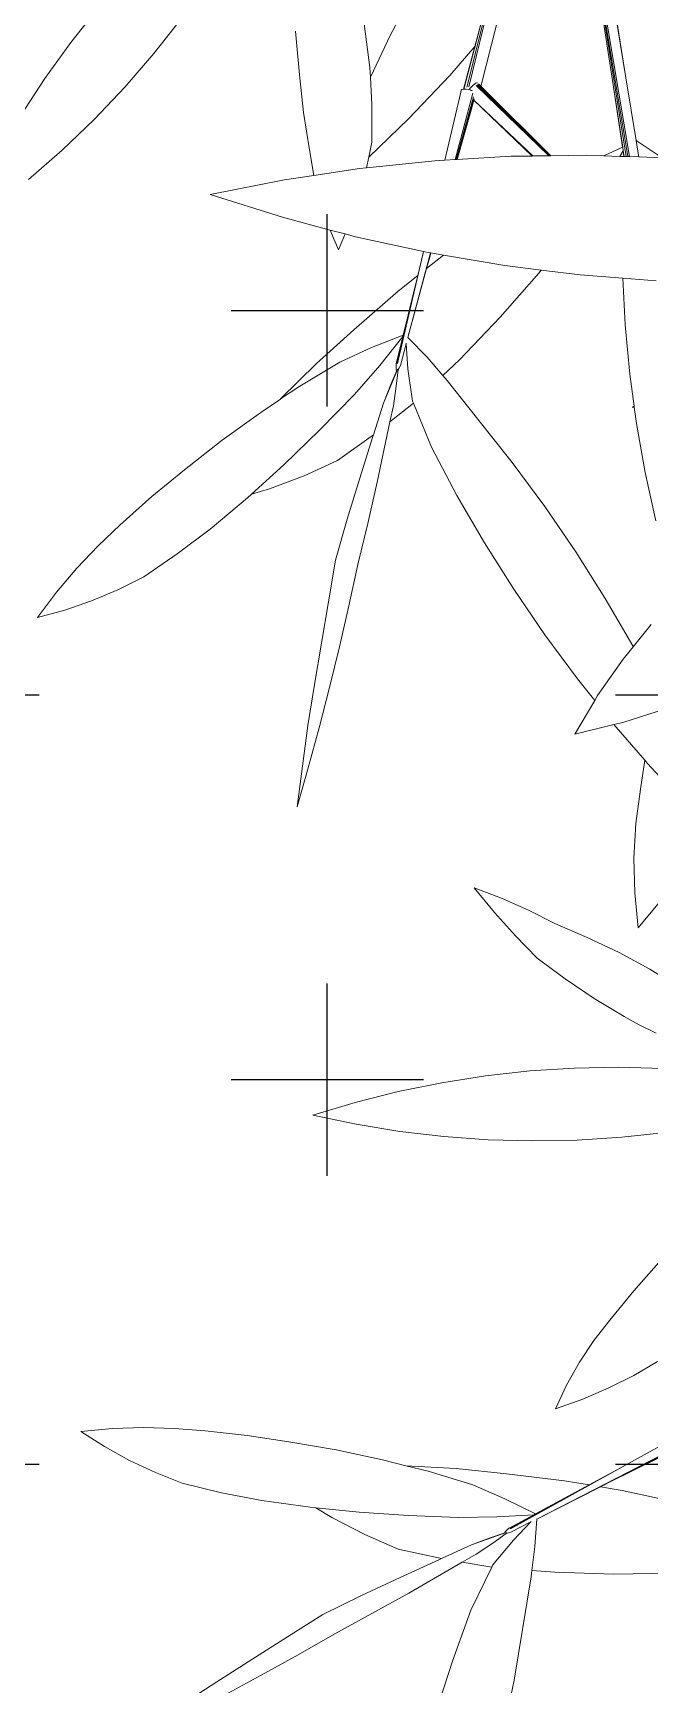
# Model space of a CAD drawing. Header units: millimetres. Extents: x 18 to 174501, y 22 to 24571.
# Drawn here: x 19248.5 to 19409, y 21742.7 to 22172.2 of the extents above; entities that cross this region are included whole.
import ezdxf

# ---------------------------------------------------------------- set-up
doc = ezdxf.new("R2010")
doc.units = ezdxf.units.MM
doc.header["$MEASUREMENT"] = 0
doc.layers.add('Edges', color=7, linetype='Continuous', lineweight=18)
doc.layers.add('tampak', color=7, linetype='Continuous')

# ---------------------------------------------------------------- blocks, each defined once
blk = doc.blocks.new('OUTDOOR')
at = {"layer": 'tampak', "transparency": 33554687}
h = blk.add_hatch(dxfattribs=at)
h.set_pattern_fill('CROSS', scale=400)
h.paths.add_polyline_path([(1833117.56, 62258.33), (1829017.56, 62258.33), (1829017.56, 55399.79), (1833117.56, 55399.79)])
blk = doc.blocks.new('BAMBOOPLAN')
at = {"layer": 'Edges'}
for p, q in [((-1.1055, 0.7278), (-1.3253, -0.179)), ((-1.1223, 0.6616), (-1.3326, -0.1804)), ((-0.7911, -0.1557), (-0.8772, 0.4078)), ((-0.8754, 0.4056), (-0.7403, -0.4377)), ((-0.8735, 0.4032), (-0.7345, -0.4379)), ((-0.8697, 0.3985), (-0.7278, -0.4381)), ((-0.7416, -0.1448), (-0.8197, 0.3366)), ((-0.7416, -0.1448), (-0.8172, 0.3335)), ((-1.6169, 0.0144), (-1.5136, 0.2091)), ((-2.8053, -0.0138), (-2.7025, 0.1159)), ((-2.4964, -0.055), (-2.3936, 0.0748)), ((-1.3437, -0.1872), (-1.2772, 0.0679)), ((-1.3032, -0.0292), (-1.2772, 0.0679)), ((-1.9554, -0.1341), (-1.9703, 0.0283)), ((-1.6931, -0.107), (-1.7153, 0.0555)), ((-1.6913, -0.1425), (-1.6169, 0.0144)), ((-1.2804, -0.1768), (-1.221, 0.0562)), ((-2.902, -0.1481), (-2.8053, -0.0138)), ((-2.6049, -0.18), (-2.4964, -0.055)), ((-1.3966, -0.1368), (-1.3032, -0.0292)), ((-1.3455, -0.1874), (-1.3032, -0.0292)), ((-1.6913, -0.1425), (-1.6931, -0.107)), ((-2.9924, -0.2865), (-2.902, -0.1481)), ((-2.7189, -0.2999), (-2.6049, -0.18)), ((-1.9405, -0.274), (-1.9554, -0.1341)), ((-1.6861, -0.2457), (-1.6913, -0.1425)), ((-1.5482, -0.2963), (-1.3966, -0.1368)), ((-1.3195, -0.1827), (-1.3225, -0.1862)), ((-1.3144, -0.1775), (-1.3195, -0.1827)), ((-1.3092, -0.1727), (-1.3144, -0.1775)), ((-1.3042, -0.1686), (-1.3092, -0.1727)), ((-1.2998, -0.1656), (-1.3042, -0.1686)), ((-1.2963, -0.1639), (-1.2998, -0.1656)), ((-1.0279, -0.4348), (-1.2988, -0.1739)), ((-1.2939, -0.1635), (-1.2963, -0.1639)), ((-1.0227, -0.4348), (-1.2944, -0.1709)), ((-1.2932, -0.1641), (-1.2939, -0.1635)), ((-1.2909, -0.1692), (-1.0213, -0.4348)), ((-1.2874, -0.1697), (-1.2891, -0.168)), ((-1.2885, -0.1688), (-1.2716, -0.1855)), ((-1.2874, -0.1697), (-1.2804, -0.1768)), ((-1.2804, -0.1768), (-1.2716, -0.1855)), ((-0.7543, -0.4033), (-0.7911, -0.1557)), ((-0.7534, -0.4028), (-0.7911, -0.1557)), ((-0.7037, -0.3783), (-0.7416, -0.1448)), ((-1.3554, -0.1981), (-1.4144, -0.451)), ((-1.3762, -0.4488), (-1.3103, -0.2017)), ((-1.3721, -0.4485), (-1.3087, -0.2157)), ((-1.3074, -0.2245), (-1.3698, -0.4484)), ((-1.3548, -0.1955), (-1.3554, -0.1981)), ((-1.3548, -0.1955), (-1.3535, -0.1909)), ((-1.3511, -0.1888), (-1.3535, -0.1909)), ((-1.3471, -0.1875), (-1.3511, -0.1888)), ((-1.3455, -0.1874), (-1.3471, -0.1875)), ((-1.3437, -0.1872), (-1.3455, -0.1874)), ((-1.3416, -0.187), (-1.3437, -0.1872)), ((-1.3352, -0.1873), (-1.3416, -0.187)), ((-1.3282, -0.1884), (-1.3352, -0.1873)), ((-1.3212, -0.1903), (-1.3282, -0.1884)), ((-1.3168, -0.1919), (-1.3212, -0.1903)), ((-1.3064, -0.228), (-1.3171, -0.2658)), ((-1.3064, -0.2283), (-1.3171, -0.2658)), ((-1.3145, -0.1927), (-1.3168, -0.1919)), ((-1.3125, -0.1937), (-1.3145, -0.1927)), ((-1.3087, -0.2157), (-1.3086, -0.2152)), ((-1.3064, -0.2209), (-1.3069, -0.2226)), ((-1.3064, -0.2209), (-1.3064, -0.2209)), ((-1.3063, -0.2279), (-1.3064, -0.228)), ((-1.3063, -0.228), (-1.3064, -0.228)), ((-1.3064, -0.2282), (-1.0879, -0.4356)), ((-1.3064, -0.2282), (-1.3064, -0.2283)), ((-1.3064, -0.2283), (-1.0898, -0.4357)), ((-1.3061, -0.2271), (-1.3063, -0.2279)), ((-1.3054, -0.2273), (-1.3063, -0.228)), ((-1.3058, -0.2275), (-1.3063, -0.2278)), ((-1.3063, -0.2278), (-1.3063, -0.2279)), ((-1.3059, -0.2262), (-1.306, -0.2267)), ((-1.2716, -0.1855), (-1.0211, -0.4348)), ((-2.8381, -0.4144), (-2.7189, -0.2999)), ((-1.9184, -0.4128), (-1.9405, -0.274)), ((-1.6976, -0.4397), (-1.5482, -0.2963)), ((-1.6865, -0.3848), (-1.6861, -0.2457)), ((-1.3171, -0.2658), (-1.3686, -0.4483)), ((-2.9623, -0.5232), (-2.8381, -0.4144)), ((-1.9021, -0.508), (-1.9184, -0.4128)), ((-1.6976, -0.4397), (-1.6865, -0.3848)), ((-0.8236, -0.435), (-0.7543, -0.4033)), ((-0.764, -0.437), (-0.7523, -0.4167)), ((-0.7543, -0.4033), (-0.7534, -0.4028)), ((-0.7515, -0.4152), (-0.7534, -0.4028)), ((-0.7523, -0.4167), (-0.7515, -0.4152)), ((-0.7492, -0.4374), (-0.7523, -0.4167)), ((-0.7481, -0.4375), (-0.7515, -0.4152)), ((-0.6073, -0.442), (-0.7037, -0.3783)), ((-0.6947, -0.4338), (-0.7037, -0.3783)), ((-1.9021, -0.508), (-1.7325, -0.4825)), ((-1.7325, -0.4825), (-1.7056, -0.4797)), ((-1.7056, -0.4797), (-1.6976, -0.4397)), ((-1.7056, -0.4797), (-1.4518, -0.4532)), ((-1.4518, -0.4532), (-1.4144, -0.451)), ((-1.4144, -0.451), (-1.3762, -0.4488)), ((-1.3762, -0.4488), (-1.3721, -0.4485)), ((-1.3721, -0.4485), (-1.3698, -0.4484)), ((-1.3698, -0.4484), (-1.3686, -0.4483)), ((-1.3686, -0.4483), (-1.1697, -0.4367)), ((-1.1697, -0.4367), (-1.0898, -0.4357)), ((-1.0898, -0.4357), (-1.0879, -0.4356)), ((-1.0879, -0.4356), (-1.0279, -0.4348)), ((-1.0279, -0.4348), (-1.0227, -0.4348)), ((-1.0227, -0.4348), (-1.0213, -0.4348)), ((-1.0213, -0.4348), (-1.0211, -0.4348)), ((-1.0211, -0.4348), (-0.8869, -0.433)), ((-0.8869, -0.433), (-0.8236, -0.435)), ((-0.8236, -0.435), (-0.764, -0.437)), ((-0.764, -0.437), (-0.7492, -0.4374)), ((-0.7492, -0.4374), (-0.7481, -0.4375)), ((-0.7481, -0.4375), (-0.7403, -0.4377)), ((-0.7403, -0.4377), (-0.7345, -0.4379)), ((-0.7345, -0.4379), (-0.7278, -0.4381)), ((-0.7278, -0.4381), (-0.6938, -0.4392)), ((-0.6925, -0.4393), (-0.6947, -0.4338)), ((-0.6938, -0.4392), (-0.6947, -0.4338)), ((-0.6938, -0.4392), (-0.6925, -0.4393)), ((-0.6925, -0.4393), (-0.6073, -0.442)), ((-2.2868, -0.5789), (-2.0111, -0.5244)), ((-2.0111, -0.5244), (-1.9021, -0.508)), ((-2.2868, -0.5789), (-2.0187, -0.6633)), ((-2.0187, -0.6633), (-1.8405, -0.7106)), ((-1.8096, -0.7838), (-1.8405, -0.7106)), ((-1.8405, -0.7106), (-1.7852, -0.7252)), ((-1.8096, -0.7838), (-1.7852, -0.7252)), ((-1.7852, -0.7252), (-1.7464, -0.7355)), ((-1.7464, -0.7355), (-1.4938, -0.7903)), ((-1.4952, -0.7963), (-1.5926, -1.2071)), ((-1.4935, -0.7904), (-1.5907, -1.2071)), ((-1.5524, -1.11), (-1.4686, -0.7957)), ((-1.5156, -0.8802), (-1.4952, -0.7963)), ((-1.4938, -0.7903), (-1.4952, -0.7963)), ((-1.4938, -0.7903), (-1.4935, -0.7904)), ((-1.4935, -0.7904), (-1.4706, -0.7953)), ((-1.4666, -0.796), (-1.471, -0.8118)), ((-1.471, -0.8118), (-1.4667, -0.796)), ((-1.4706, -0.7953), (-1.4686, -0.7957)), ((-1.4686, -0.7957), (-1.4667, -0.796)), ((-1.4667, -0.796), (-1.4666, -0.796)), ((-1.4666, -0.796), (-1.4197, -0.804)), ((-1.5523, -1.1101), (-1.4825, -0.8539)), ((-1.4825, -0.8539), (-1.4197, -0.804)), ((-1.4825, -0.8539), (-1.471, -0.8118)), ((-1.4197, -0.804), (-1.192, -0.8426)), ((-1.192, -0.8426), (-1.0562, -0.8594)), ((-1.5887, -0.9382), (-1.5156, -0.8802)), ((-1.5694, -1.1009), (-1.5156, -0.8802)), ((-1.209, -1.0349), (-1.0652, -0.8705)), ((-1.0652, -0.8705), (-1.0562, -0.8594)), ((-1.0562, -0.8594), (-0.9113, -0.8773)), ((-0.9113, -0.8773), (-0.7532, -0.8895)), ((-0.744, -1.0633), (-0.7532, -0.8895)), ((-0.7532, -0.8895), (-0.6292, -0.8992)), ((-1.7527, -1.0809), (-1.5887, -0.9382)), ((-1.3603, -1.1926), (-1.209, -1.0349)), ((-1.8923, -1.2062), (-1.7527, -1.0809)), ((-1.6871, -1.1471), (-1.5694, -1.1009)), ((-1.5707, -1.1066), (-1.57, -1.1036)), ((-1.5694, -1.1009), (-1.5691, -1.1009)), ((-0.7268, -1.2467), (-0.744, -1.0633)), ((-1.8049, -1.2011), (-1.6871, -1.1471)), ((-1.6569, -1.2146), (-1.5707, -1.1066)), ((-1.5961, -1.2088), (-1.5745, -1.1221)), ((-1.5954, -1.208), (-1.5745, -1.1221)), ((-1.58, -1.2137), (-1.5586, -1.1334)), ((-1.5745, -1.1221), (-1.5707, -1.1066)), ((-1.5586, -1.1334), (-1.5587, -1.1316)), ((-1.5519, -1.2263), (-1.5586, -1.1334)), ((-1.5524, -1.11), (-1.553, -1.1094)), ((-1.5523, -1.1101), (-1.5524, -1.11)), ((-1.4804, -1.1835), (-1.5523, -1.1101)), ((-2.0252, -1.3383), (-1.8923, -1.2062)), ((-1.9544, -1.2909), (-1.8049, -1.2011)), ((-1.7507, -1.3221), (-1.6569, -1.2146)), ((-1.5961, -1.2088), (-1.5963, -1.2098)), ((-1.5963, -1.2098), (-1.5951, -1.2306)), ((-1.58, -1.2137), (-1.588, -1.2302)), ((-1.5877, -1.2274), (-1.5876, -1.2264)), ((-1.5807, -1.2145), (-1.5807, -1.2144)), ((-1.5347, -1.3464), (-1.5519, -1.2263)), ((-1.4222, -1.2515), (-1.4804, -1.1835)), ((-1.4222, -1.2515), (-1.3603, -1.1926)), ((-1.6428, -1.3541), (-1.5911, -1.2285)), ((-1.6428, -1.3541), (-1.6157, -1.2852)), ((-1.6157, -1.2852), (-1.5929, -1.2322)), ((-1.5951, -1.2907), (-1.588, -1.2302)), ((-1.5951, -1.2306), (-1.595, -1.231)), ((-1.595, -1.231), (-1.5946, -1.2313)), ((-1.5946, -1.2313), (-1.594, -1.2317)), ((-1.594, -1.2317), (-1.5934, -1.232)), ((-1.5934, -1.232), (-1.5929, -1.2322)), ((-1.5929, -1.2322), (-1.5909, -1.2276)), ((-1.588, -1.2302), (-1.5878, -1.2286)), ((-1.4065, -1.2697), (-1.4222, -1.2515)), ((-1.1641, -1.5738), (-1.4065, -1.2697)), ((-0.7108, -1.3651), (-0.7268, -1.2467)), ((-2.0993, -1.388), (-2.0253, -1.3385)), ((-2.0253, -1.3385), (-2.0252, -1.3383)), ((-2.0252, -1.3383), (-1.9544, -1.2909)), ((-1.881, -1.4546), (-1.7507, -1.3221)), ((-1.606, -1.3639), (-1.5951, -1.2907)), ((-1.5317, -1.3538), (-1.5347, -1.3464)), ((-2.2422, -1.4918), (-2.0993, -1.388)), ((-1.6806, -1.4716), (-1.6428, -1.3541)), ((-1.6187, -1.4234), (-1.5317, -1.3538)), ((-1.6187, -1.4234), (-1.606, -1.3639)), ((-1.4648, -1.5179), (-1.5317, -1.3538)), ((-0.7178, -1.3691), (-0.7108, -1.3651)), ((-0.7178, -1.3691), (-0.7103, -1.369)), ((-0.7103, -1.369), (-0.7108, -1.3651)), ((-0.7021, -1.4294), (-0.7103, -1.369)), ((-2.0131, -1.5829), (-1.881, -1.4546)), ((-1.8139, -1.5672), (-1.6806, -1.4716)), ((-1.6837, -1.4812), (-1.6806, -1.4716)), ((-1.6667, -1.6473), (-1.6187, -1.4234)), ((-0.6701, -1.611), (-0.7021, -1.4294)), ((-2.3827, -1.6019), (-2.2422, -1.4918)), ((-1.7313, -1.6321), (-1.6837, -1.4812)), ((-1.3697, -1.6969), (-1.4648, -1.5179)), ((-2.1336, -1.6921), (-2.0131, -1.5829)), ((-1.9375, -1.6234), (-1.8139, -1.5672)), ((-1.0426, -1.7382), (-1.1641, -1.5738)), ((-2.5038, -1.7009), (-2.3827, -1.6019)), ((-2.0668, -1.6719), (-1.9375, -1.6234)), ((-1.7773, -1.7843), (-1.7313, -1.6321)), ((-1.7016, -1.8004), (-1.6667, -1.6473)), ((-0.6308, -1.791), (-0.6701, -1.611)), ((-2.622, -1.8058), (-2.5038, -1.7009)), ((-2.2873, -1.8226), (-2.1486, -1.7057)), ((-2.1486, -1.7057), (-2.1336, -1.6921)), ((-2.1336, -1.6921), (-2.0668, -1.6719)), ((-1.2676, -1.8729), (-1.3697, -1.6969)), ((-0.9273, -1.9068), (-1.0426, -1.7382)), ((-2.7041, -1.8838), (-2.622, -1.8058)), ((-2.4096, -1.9143), (-2.2873, -1.8226)), ((-1.8214, -1.9374), (-1.7773, -1.7843)), ((-1.7385, -1.9534), (-1.7016, -1.8004)), ((-2.7829, -1.9674), (-2.7041, -1.8838)), ((-1.1587, -2.0454), (-1.2676, -1.8729)), ((-2.5343, -1.9995), (-2.4096, -1.9143)), ((-1.8479, -2.0917), (-1.8214, -1.9374)), ((-1.7719, -2.1067), (-1.7385, -1.9534)), ((-0.8184, -2.0793), (-0.9273, -1.9068)), ((-2.8581, -2.0563), (-2.7829, -1.9674)), ((-2.6302, -2.047), (-2.5343, -1.9995)), ((-2.9295, -2.1503), (-2.8581, -2.0563)), ((-2.7282, -2.0881), (-2.6302, -2.047)), ((-1.0434, -2.2141), (-1.1587, -2.0454)), ((-0.7163, -2.2553), (-0.8184, -2.0793)), ((-2.9295, -2.1503), (-2.8281, -2.1226)), ((-2.8281, -2.1226), (-2.7282, -2.0881)), ((-1.8739, -2.2457), (-1.8479, -2.0917)), ((-1.807, -2.2592), (-1.7719, -2.1067)), ((-0.7145, -2.2588), (-0.6472, -2.1767)), ((-1.8995, -2.3989), (-1.8739, -2.2457)), ((-1.8439, -2.4105), (-1.807, -2.2592)), ((-0.9219, -2.3784), (-1.0434, -2.2141)), ((-0.752, -2.3046), (-0.7145, -2.2588)), ((-0.7145, -2.2588), (-0.7163, -2.2553)), ((-0.847, -2.4405), (-0.752, -2.3046)), ((-0.8577, -2.4588), (-0.9219, -2.3784)), ((-1.9245, -2.5509), (-1.8995, -2.3989)), ((-1.8824, -2.5603), (-1.8439, -2.4105)), ((-0.8577, -2.4588), (-0.847, -2.4405)), ((-0.9318, -2.584), (-0.8577, -2.4588)), ((-0.753, -2.5398), (-0.5944, -2.4897)), ((-1.9245, -2.5509), (-1.9638, -2.8538)), ((-1.9224, -2.7082), (-1.8824, -2.5603)), ((-0.9318, -2.584), (-0.786, -2.5479)), ((-0.786, -2.5479), (-0.753, -2.5398)), ((-0.6718, -2.6806), (-0.786, -2.5479)), ((-0.6874, -2.7875), (-0.6718, -2.6806)), ((-0.6615, -2.6926), (-0.6718, -2.6806)), ((-0.5233, -2.8416), (-0.6615, -2.6926)), ((-1.9638, -2.8538), (-1.9224, -2.7082)), ((-0.7044, -2.9154), (-0.6874, -2.7875)), ((-0.7116, -3.0442), (-0.7044, -2.9154)), ((-0.7089, -3.1735), (-0.7116, -3.0442)), ((-1.3053, -3.1546), (-1.2305, -3.2457)), ((-1.3053, -3.1546), (-1.204, -3.1932)), ((-0.6963, -3.3029), (-0.7089, -3.1735)), ((-1.2305, -3.2457), (-1.1523, -3.3328)), ((-1.204, -3.1932), (-1.104, -3.2375)), ((-1.104, -3.2375), (-1.0057, -3.2874)), ((-0.6963, -3.3029), (-0.604, -3.1928)), ((-1.0057, -3.2874), (-0.8855, -3.3387)), ((-1.1523, -3.3328), (-1.0709, -3.4158)), ((-0.8855, -3.3387), (-0.7672, -3.3951)), ((-1.0709, -3.4158), (-0.9671, -3.4931)), ((-0.7672, -3.3951), (-0.653, -3.4573)), ((-0.9671, -3.4931), (-0.8599, -3.5657)), ((-0.653, -3.4573), (-0.5972, -3.4909)), ((-0.8599, -3.5657), (-0.7482, -3.6328)), ((-0.7482, -3.6328), (-0.6925, -3.6632)), ((-0.6925, -3.6632), (-0.6286, -3.6951)), ((-1.4264, -3.8788), (-1.2631, -3.8532)), ((-1.2631, -3.8532), (-1.0986, -3.8351)), ((-1.0986, -3.8351), (-0.9334, -3.8245)), ((-0.9334, -3.8245), (-0.7679, -3.8213)), ((-0.7679, -3.8213), (-0.6025, -3.8257)), ((-1.748, -3.9518), (-1.5882, -3.9116)), ((-1.5882, -3.9116), (-1.4264, -3.8788)), ((-1.9055, -3.9991), (-1.748, -3.9518)), ((-1.9055, -3.9991), (-1.7446, -4.0331)), ((-1.7446, -4.0331), (-1.582, -4.0598)), ((-1.582, -4.0598), (-1.4181, -4.079)), ((-1.4181, -4.079), (-1.2532, -4.0909)), ((-1.2532, -4.0909), (-1.0878, -4.0952)), ((-1.0878, -4.0952), (-0.9223, -4.092)), ((-0.9223, -4.092), (-0.7571, -4.0814)), ((-0.7571, -4.0814), (-0.5926, -4.0633)), ((-0.7126, -4.6515), (-0.6187, -4.5467)), ((-0.8008, -4.7609), (-0.7126, -4.6515)), ((-0.8607, -4.8369), (-0.8008, -4.7609)), ((-0.9145, -4.9173), (-0.8607, -4.8369)), ((-0.9621, -5.0018), (-0.9145, -4.9173)), ((-0.8047, -5.0129), (-0.7122, -4.9662)), ((-0.7122, -4.9662), (-0.6247, -4.9142)), ((-1.0034, -5.0902), (-0.9621, -5.0018)), ((-0.9018, -5.0543), (-0.8047, -5.0129)), ((-1.0733, -5.4997), (-0.2368, -5.071)), ((-1.0034, -5.0902), (-0.9018, -5.0543)), ((-0.7974, -5.3603), (-0.246, -5.0815)), ((-0.2517, -5.0884), (-0.7226, -5.323)), ((-0.2642, -5.0351), (-0.7203, -5.2871)), ((-0.2888, -5.1089), (-0.7226, -5.323)), ((-2.7682, -5.174), (-2.6505, -5.164)), ((-2.7682, -5.174), (-2.6796, -5.2307)), ((-2.6505, -5.164), (-2.5342, -5.1603)), ((-2.5342, -5.1603), (-2.4194, -5.1628)), ((-2.4194, -5.1628), (-2.3064, -5.1716)), ((-2.3064, -5.1716), (-2.1494, -5.1891)), ((-2.1494, -5.1891), (-1.9947, -5.2126)), ((-1.9947, -5.2126), (-1.8188, -5.2432)), ((-2.6796, -5.2307), (-2.5872, -5.2818)), ((-1.8188, -5.2432), (-1.6461, -5.2798)), ((-2.5872, -5.2818), (-2.491, -5.327)), ((-2.491, -5.327), (-2.3914, -5.3664)), ((-1.6461, -5.2798), (-1.5597, -5.3015)), ((-1.5597, -5.3015), (-1.5595, -5.3015)), ((-1.5595, -5.3015), (-1.3724, -5.3117)), ((-1.5595, -5.3015), (-1.4769, -5.3224)), ((-1.4769, -5.3224), (-1.3101, -5.3732)), ((-1.3724, -5.3117), (-1.1859, -5.3315)), ((-1.1859, -5.3315), (-0.9701, -5.3576)), ((-0.8021, -5.332), (-1.1723, -5.5348)), ((-0.7203, -5.2871), (-1.171, -5.5362)), ((-0.8781, -5.373), (-0.8021, -5.332)), ((-0.7203, -5.2871), (-0.8021, -5.332)), ((-0.7226, -5.323), (-0.7974, -5.3603)), ((-2.3914, -5.3664), (-2.2447, -5.4019)), ((-1.3101, -5.3732), (-1.1911, -5.4245)), ((-1.078, -5.481), (-0.8781, -5.373)), ((-1.0733, -5.4998), (-0.8363, -5.38)), ((-0.9701, -5.3576), (-0.8781, -5.373)), ((-0.8363, -5.38), (-0.7974, -5.3603)), ((-0.8363, -5.38), (-0.7557, -5.3935)), ((-0.7557, -5.3935), (-0.5434, -5.439)), ((-2.2447, -5.4019), (-2.0947, -5.4313)), ((-2.0947, -5.4313), (-1.915, -5.456)), ((-1.915, -5.456), (-1.8948, -5.458)), ((-1.8948, -5.458), (-1.8351, -5.4941)), ((-1.8948, -5.458), (-1.7331, -5.4743)), ((-1.1911, -5.4245), (-1.078, -5.481)), ((-1.8351, -5.4941), (-1.7125, -5.5576)), ((-1.7331, -5.4743), (-1.5493, -5.4864)), ((-1.5493, -5.4864), (-1.3636, -5.4945)), ((-1.3636, -5.4945), (-1.2209, -5.4921)), ((-1.2209, -5.4921), (-1.083, -5.4837)), ((-1.1759, -5.5333), (-1.0971, -5.4913)), ((-1.1749, -5.5333), (-1.0971, -5.4913)), ((-1.1688, -5.5486), (-1.0948, -5.5107)), ((-1.1593, -5.5779), (-1.0948, -5.5107)), ((-1.0971, -5.4913), (-1.083, -5.4837)), ((-1.0948, -5.5107), (-1.0936, -5.5094)), ((-1.083, -5.4837), (-1.0804, -5.4823)), ((-1.0797, -5.6023), (-1.0733, -5.4998)), ((-1.078, -5.481), (-1.0777, -5.4811)), ((-1.0733, -5.4997), (-1.0732, -5.4988)), ((-1.0733, -5.4998), (-1.0733, -5.4997)), ((-1.7125, -5.5576), (-1.588, -5.6117)), ((-1.3151, -5.596), (-1.1873, -5.5503)), ((-1.3151, -5.596), (-1.2458, -5.57)), ((-1.2458, -5.57), (-1.1912, -5.5514)), ((-1.237, -5.6712), (-1.1593, -5.5779)), ((-1.2361, -5.589), (-1.1864, -5.5537)), ((-1.1916, -5.5491), (-1.1917, -5.5496)), ((-1.1917, -5.5496), (-1.1916, -5.5502)), ((-1.1915, -5.5487), (-1.1916, -5.5491)), ((-1.1916, -5.5502), (-1.1913, -5.551)), ((-1.1768, -5.5339), (-1.1915, -5.5487)), ((-1.1913, -5.551), (-1.1912, -5.5514)), ((-1.1912, -5.5514), (-1.1864, -5.5498)), ((-1.1688, -5.5486), (-1.1864, -5.5537)), ((-1.1864, -5.5537), (-1.1851, -5.5527)), ((-1.1841, -5.552), (-1.1834, -5.5515)), ((-1.1759, -5.5333), (-1.1768, -5.5339)), ((-1.1699, -5.5486), (-1.1698, -5.5486)), ((-1.588, -5.6117), (-1.4277, -5.6466)), ((-1.4277, -5.6466), (-1.3151, -5.596)), ((-1.3504, -5.6604), (-1.2977, -5.63)), ((-1.2977, -5.63), (-1.2361, -5.589)), ((-1.0911, -5.6911), (-1.0797, -5.6023)), ((-1.5808, -5.7165), (-1.4369, -5.6508)), ((-1.5489, -5.7747), (-1.3504, -5.6604)), ((-1.4369, -5.6508), (-1.4277, -5.6466)), ((-1.3504, -5.6604), (-1.2404, -5.6783)), ((-1.3175, -5.8379), (-1.2404, -5.6783)), ((-1.2404, -5.6783), (-1.237, -5.6712)), ((-1.0942, -5.7149), (-1.0911, -5.6911)), ((-1.0911, -5.6911), (-1.006, -5.6976)), ((-1.006, -5.6976), (-0.7875, -5.7043)), ((-0.7875, -5.7043), (-0.5692, -5.701)), ((-1.7246, -5.7843), (-1.5808, -5.7165)), ((-1.1576, -6.0986), (-1.0942, -5.7149)), ((-1.8678, -5.8541), (-1.7246, -5.7843)), ((-1.6859, -5.8513), (-1.5489, -5.7747)), ((-2.0002, -5.9378), (-1.8678, -5.8541)), ((-1.8242, -5.9264), (-1.6859, -5.8513)), ((-1.3867, -6.0284), (-1.3175, -5.8379)), ((-2.1319, -6.0216), (-2.0002, -5.9378)), ((-1.9604, -6.0043), (-1.8242, -5.9264)), ((-2.0971, -6.0803), (-1.9604, -6.0043)), ((-2.2628, -6.1052), (-2.1319, -6.0216)), ((-1.449, -6.2221), (-1.3867, -6.0284)), ((-2.3925, -6.1885), (-2.2628, -6.1052)), ((-2.2342, -6.1543), (-2.0971, -6.0803)), ((-1.1983, -6.2989), (-1.1576, -6.0986))]:
    blk.add_line(p, q, dxfattribs=at)

msp = doc.modelspace()

# ---------------------------------------------------------------- block references
at = {"xscale": 69.97983938875464, "yscale": 69.97983938875464, "zscale": 69.97983938875464}
msp.add_blockref('BAMBOOPLAN', (19454.67, 22170.71), dxfattribs=at)
msp.add_blockref('OUTDOOR', (-1811290.76, -40075.32))

doc.saveas('drawing.dxf')
